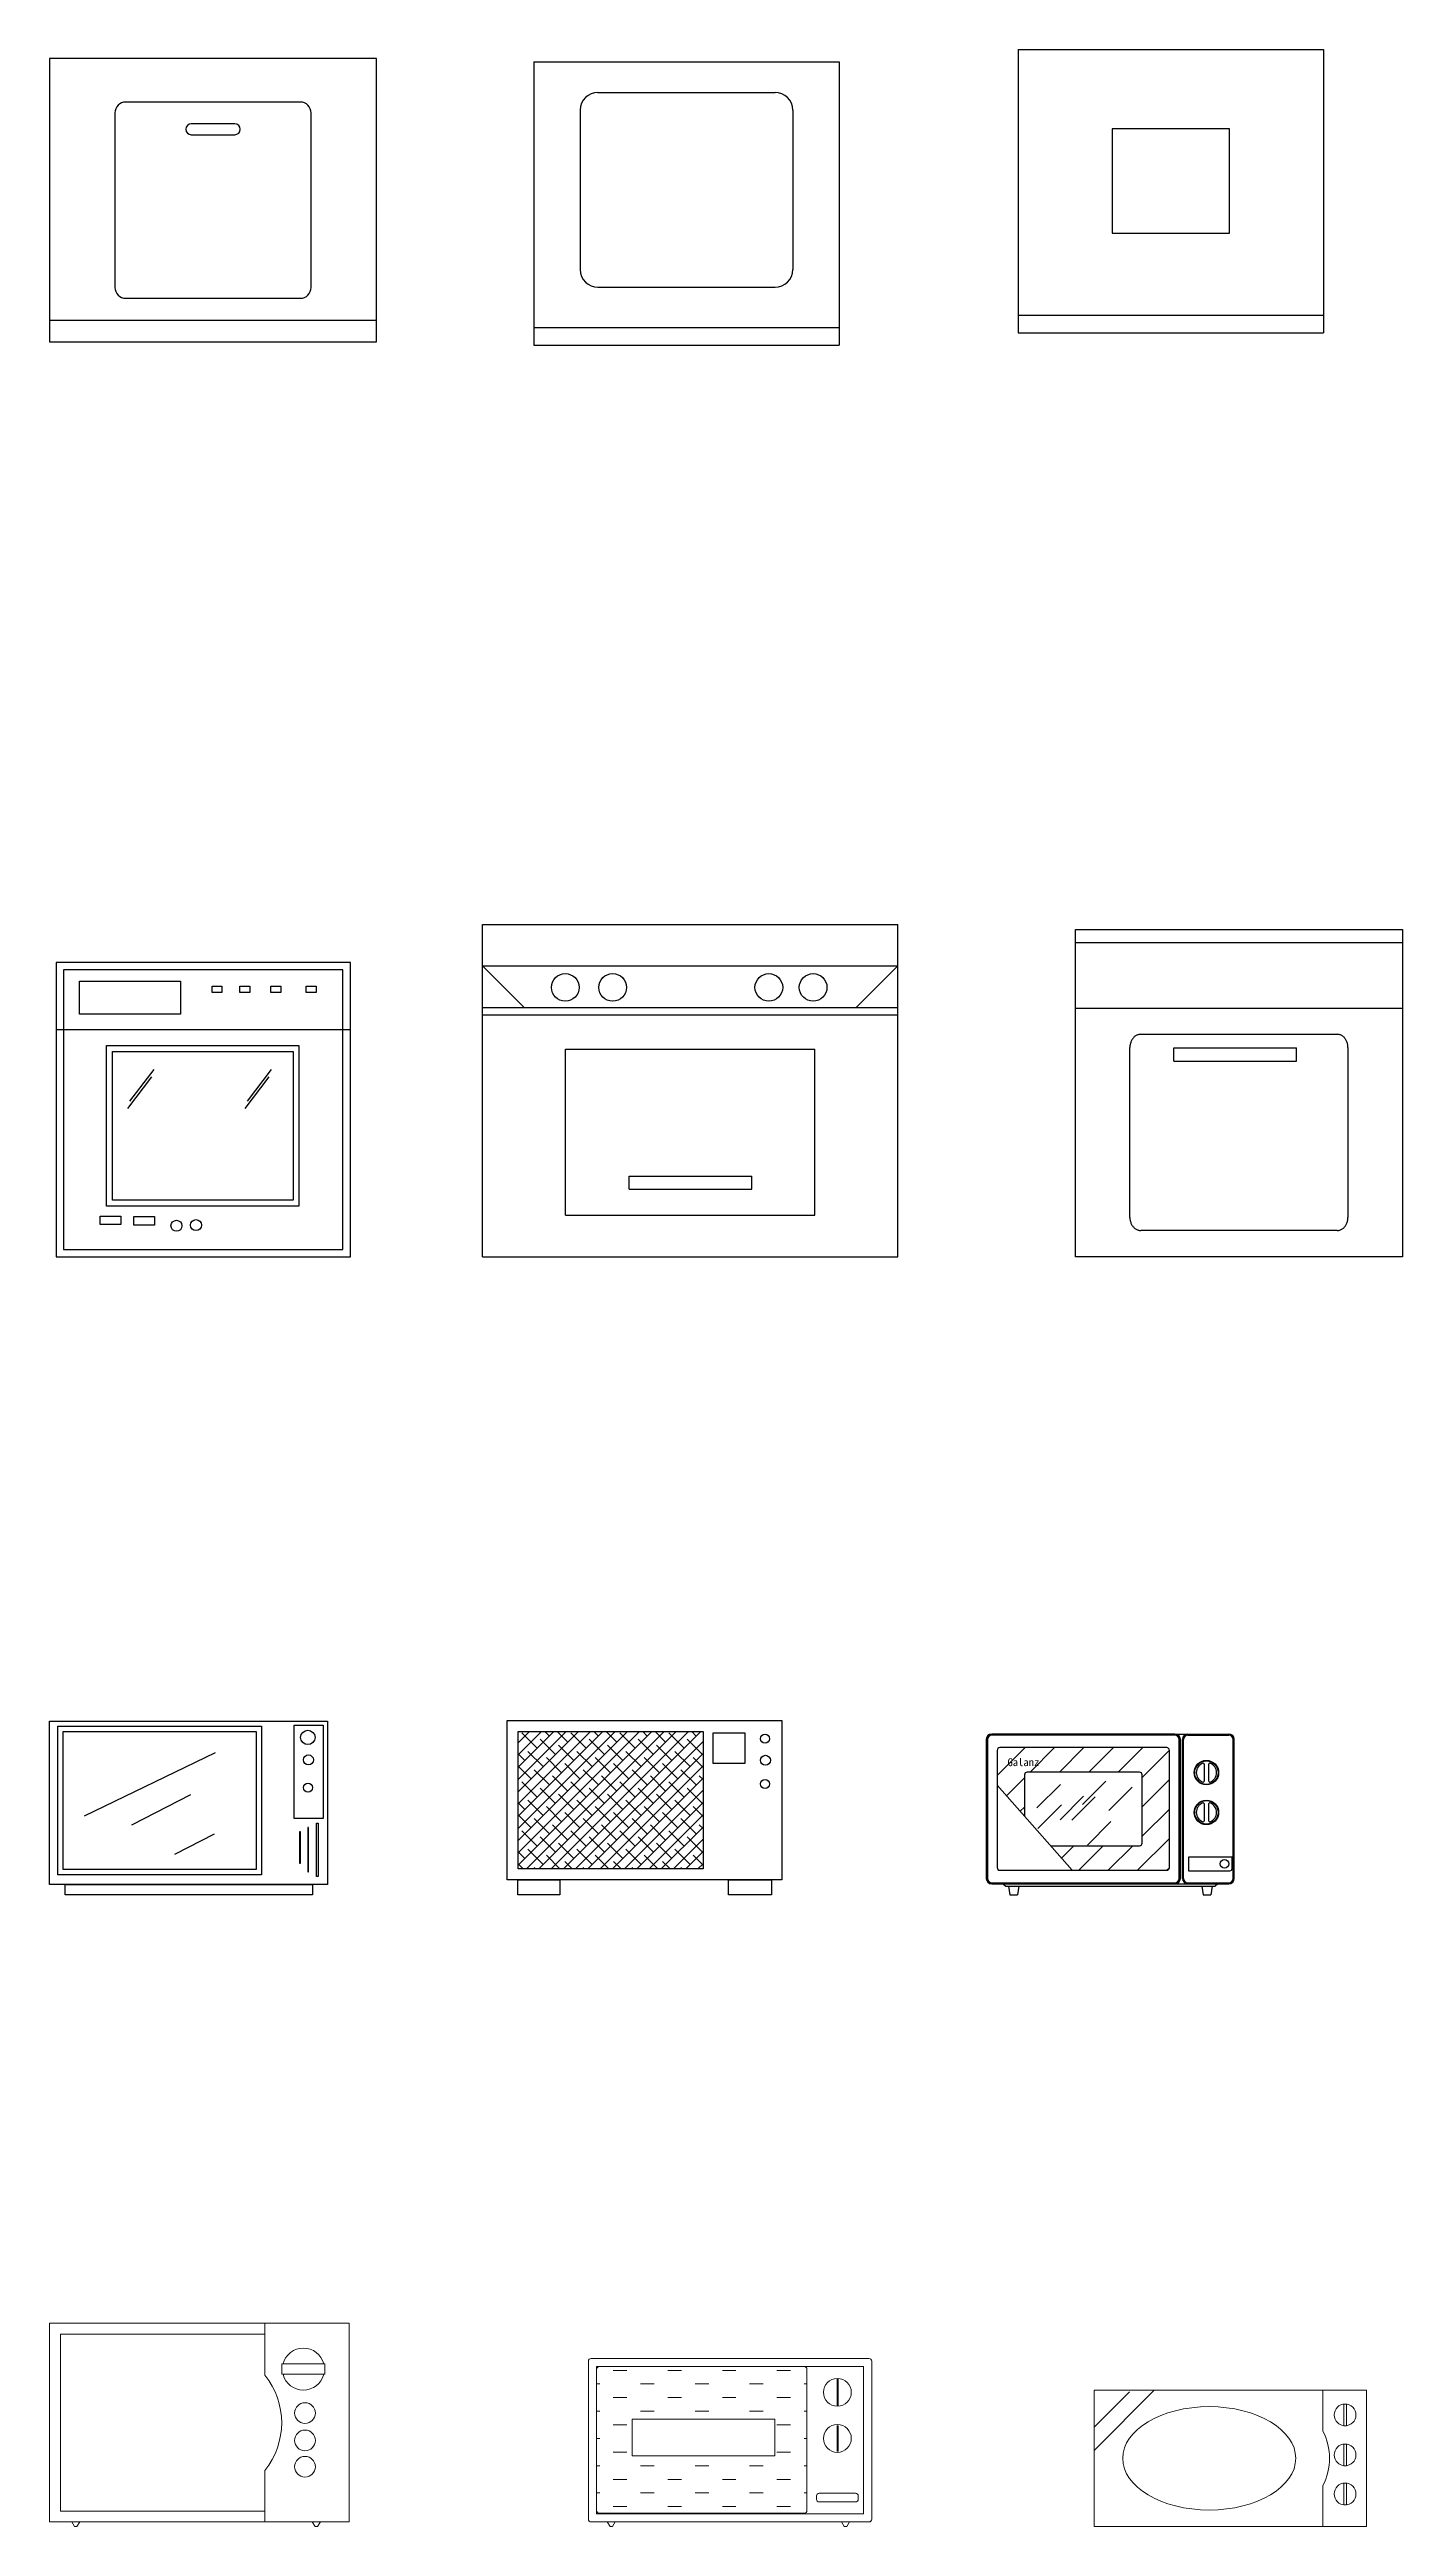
# Model space of a CAD drawing. Header units: millimetres. Extents: x 1738 to 17488, y 11313 to 20600.
# Drawn here: x 1738 to 4220, y 11313 to 15857 of the extents above; entities that cross this region are included whole.
import ezdxf

# ---------------------------------------------------------------- set-up
doc = ezdxf.new("R2010")
doc.units = ezdxf.units.MM
doc.styles.get("Standard").update_dxf_attribs({"font": 'Arial.ttf'})

# ---------------------------------------------------------------- blocks, each defined once
blk = doc.blocks.new('A$C60C438EE')
for p, q in [((540, 416), (0, 416)), ((175.2, 329.8), (130.9, 271.7)), ((179.4, 343.7), (135.1, 285.6)), ((390.6, 329.8), (346.3, 271.7)), ((394.8, 343.7), (350.5, 285.6))]:
    blk.add_line(p, q)
for points in [[(0, 0), (540, 0), (540, 540), (0, 540)], [(13.5, 13.5), (526.5, 13.5), (526.5, 526.5), (13.5, 526.5)], [(42.9, 505.5), (228.6, 505.5), (228.6, 444.7), (42.9, 444.7)], [(286.5, 496.5), (304.4, 496.5), (304.4, 484.5), (286.5, 484.5)], [(337.4, 496.5), (355.3, 496.5), (355.3, 484.5), (337.4, 484.5)], [(394.3, 496.5), (412.2, 496.5), (412.2, 484.5), (394.3, 484.5)], [(459.2, 496.5), (477.1, 496.5), (477.1, 484.5), (459.2, 484.5)], [(92.7, 387.5), (445.6, 387.5), (445.6, 92.9), (92.7, 92.9)], [(103.5, 376.7), (434.8, 376.7), (434.8, 103.7), (103.5, 103.7)], [(81, 74.6), (119, 74.6), (119, 59), (81, 59)], [(142.6, 73.5), (180.7, 73.5), (180.7, 57.9), (142.6, 57.9)]]:
    blk.add_lwpolyline(points, close=True)
for centre in [(221, 56.7), (256.8, 57.9)]:
    blk.add_circle(centre, 10.1)
blk = doc.blocks.new('A$C2FE6418F')
for p, q in [((0, 18.6), (0, 318.6)), ((0, 318.6), (510, 318.6)), ((510, 318.6), (510, 18.6)), ((15.3, 36.4), (15.3, 309.4)), ((15.3, 309.4), (388.9, 309.4)), ((25.3, 46.4), (25.3, 299.4)), ((25.3, 299.4), (378.9, 299.4)), ((378.9, 299.4), (378.9, 46.4)), ((388.9, 309.4), (388.9, 36.4)), ((449.1, 139.9), (449.1, 311.2)), ((449.1, 311.2), (501.9, 311.2)), ((501.9, 311.2), (501.9, 139.9)), ((63.9, 144.9), (304.8, 261)), ((151.1, 128.3), (259.1, 184.3)), ((501.9, 139.9), (449.1, 139.9)), ((230, 74.4), (302.7, 111.7)), ((459.2, 57.4), (459.2, 116)), ((459.2, 116), (460, 116)), ((460, 116), (460, 57.4)), ((473.7, 123.2), (473.7, 42.2)), ((475.3, 123.2), (473.7, 123.2)), ((475.3, 42.2), (475.3, 123.2)), ((489.8, 33.4), (489.8, 131.3)), ((489.8, 131.3), (493, 131.3)), ((493, 131.3), (493, 33.4)), ((378.9, 46.4), (25.3, 46.4)), ((460, 57.4), (459.2, 57.4)), ((510, 18.6), (0, 18.6)), ((388.9, 36.4), (15.3, 36.4)), ((473.7, 42.2), (475.3, 42.2)), ((493, 33.4), (489.8, 33.4))]:
    blk.add_line(p, q)
blk.add_lwpolyline([(28.7, 18.6), (482.4, 18.6), (482.4, 0), (28.7, 0)], close=True)
for centre, radius in [((473.9, 288.7), 13.2), ((475, 247.5), 9.23), ((474.3, 196.7), 8.3)]:
    blk.add_circle(centre, radius)
blk = doc.blocks.new('LAVAD-01')
for p, q in [((-0.3221, 0.3585), (-0.3221, -0.3915)), ((0.3279, 0.3585), (-0.3221, 0.3585)), ((-0.2721, 0.3585), (-0.2721, -0.3915)), ((0.3279, -0.3915), (0.3279, 0.3585)), ((-0.2221, 0.1835), (-0.2221, -0.2165)), ((0.2029, 0.2085), (-0.1971, 0.2085)), ((0.2279, -0.2165), (0.2279, 0.1835)), ((0.1529, 0.0335), (0.1529, -0.0665)), ((0.1654, 0.046), (0.1654, 0.046)), ((0.1779, -0.0665), (0.1779, 0.0335)), ((0.1654, -0.079), (0.1654, -0.079)), ((-0.1971, -0.2415), (0.2029, -0.2415)), ((-0.3221, -0.3915), (0.3279, -0.3915))]:
    blk.add_line(p, q)
for centre, radius, start, end in [((-0.1971, 0.1835), 0.025, 90, 180), ((0.2029, 0.1835), 0.025, 0, 90), ((0.1654, 0.0335), 0.0125, 90, 180), ((0.1654, 0.0335), 0.0125, 0, 90), ((0.1654, -0.0665), 0.0125, 180, 270), ((0.1654, -0.0665), 0.0125, 270, 360), ((-0.1971, -0.2165), 0.025, 180, 270), ((0.2029, -0.2165), 0.025, 270, 360)]:
    blk.add_arc(centre, radius, start, end)
blk = doc.blocks.new('LAVADORA')
for p, q in [((-0.35, 0.65), (-0.35, 0)), ((-0.35, 0.65), (0.35, 0.65)), ((0.35, 0.65), (0.35, 0)), ((-0.2031, 0.5795), (0.2031, 0.5795)), ((-0.2437, 0.5389), (-0.2437, 0.1732)), ((0.2437, 0.5389), (0.2437, 0.1732)), ((-0.2031, 0.1326), (0.2031, 0.1326)), ((-0.35, 0.0406), (0.35, 0.0406)), ((-0.35, 0), (0.35, 0))]:
    blk.add_line(p, q)
for centre, start, end in [((-0.2031, 0.5389), 90, 180), ((0.2031, 0.5389), 0, 90), ((-0.2031, 0.1732), 180, 270), ((0.2031, 0.1732), 270, 0)]:
    blk.add_arc(centre, 0.0406, start, end)
blk = doc.blocks.new('SECA')
for p, q in [((-0.35, 0.65), (0.35, 0.65)), ((-0.35, 0.65), (-0.35, 0)), ((0.35, 0.65), (0.35, 0)), ((-0.35, 0.0406), (0.35, 0.0406)), ((-0.35, 0), (0.35, 0))]:
    blk.add_line(p, q)
blk.add_lwpolyline([(0.1347, 0.2292), (0.1347, 0.4679), (-0.1347, 0.4679), (-0.1347, 0.2292)], close=True)
blk = doc.blocks.new('A$C6CAC75EA')
at = {"linetype": 'Continuous'}
for p, q in [((0, 0), (0, 609.6)), ((0, 609.6), (762, 609.6)), ((762, 0), (762, 609.6)), ((0, 533.4), (762, 533.4)), ((0, 533.4), (76.2, 457.2)), ((685.8, 457.2), (762, 533.4)), ((0, 457.2), (762, 457.2)), ((0, 443.5), (762, 443.5)), ((152.4, 381), (609.6, 381)), ((152.4, 76.2), (152.4, 381)), ((609.6, 76.2), (609.6, 381)), ((269.3, 147.9), (494.1, 147.9)), ((269.3, 123.6), (269.3, 147.9)), ((494.1, 123.6), (494.1, 147.9)), ((269.3, 123.6), (494.1, 123.6)), ((152.4, 76.2), (609.6, 76.2)), ((0, 0), (762, 0))]:
    blk.add_line(p, q, dxfattribs=at)
for centre in [(151.8, 494), (238.7, 494), (525.3, 494), (606.6, 494)]:
    blk.add_circle(centre, 25.4, dxfattribs=at)
blk = doc.blocks.new('A$C488C069F')
at = {"linetype": 'Continuous'}
for p, q in [((0, 600), (600, 600)), ((0, 0), (0, 600)), ((600, 600), (600, 0)), ((600, 576), (0, 576)), ((0, 456), (600, 456)), ((100.1, 387), (100, 385.5)), ((100, 385.5), (100, 384)), ((100, 72), (100, 384)), ((100.3, 388.5), (100.1, 387)), ((100.6, 390), (100.3, 388.5)), ((101, 391.4), (100.6, 390)), ((101.4, 392.8), (101, 391.4)), ((101.9, 394.2), (101.4, 392.8)), ((102.5, 395.5), (101.9, 394.2)), ((103.1, 396.8), (102.5, 395.5)), ((103.8, 398.1), (103.1, 396.8)), ((104.6, 399.3), (103.8, 398.1)), ((105.4, 400.4), (104.6, 399.3)), ((106.3, 401.5), (105.4, 400.4)), ((107.2, 402.5), (106.3, 401.5)), ((108.2, 403.4), (107.2, 402.5)), ((109.3, 404.3), (108.2, 403.4)), ((110.3, 405), (109.3, 404.3)), ((111.5, 405.7), (110.3, 405)), ((112.6, 406.3), (111.5, 405.7)), ((113.8, 406.8), (112.6, 406.3)), ((115, 407.2), (113.8, 406.8)), ((116.2, 407.6), (115, 407.2)), ((117.5, 407.8), (116.2, 407.6)), ((118.7, 407.9), (117.5, 407.8)), ((120, 408), (118.7, 407.9)), ((120, 408.1), (480, 408.1)), ((180.7, 383), (405.5, 383)), ((180.7, 358.7), (180.7, 383)), ((405.5, 358.7), (405.5, 383)), ((481.3, 407.9), (480, 408)), ((482.5, 407.8), (481.3, 407.9)), ((483.8, 407.6), (482.5, 407.8)), ((485, 407.2), (483.8, 407.6)), ((486.2, 406.8), (485, 407.2)), ((487.4, 406.3), (486.2, 406.8)), ((488.5, 405.7), (487.4, 406.3)), ((489.7, 405), (488.5, 405.7)), ((490.7, 404.3), (489.7, 405)), ((491.8, 403.4), (490.7, 404.3)), ((492.8, 402.5), (491.8, 403.4)), ((493.7, 401.5), (492.8, 402.5)), ((494.6, 400.4), (493.7, 401.5)), ((495.4, 399.3), (494.6, 400.4)), ((496.2, 398.1), (495.4, 399.3)), ((496.9, 396.8), (496.2, 398.1)), ((497.5, 395.5), (496.9, 396.8)), ((498.1, 394.2), (497.5, 395.5)), ((498.6, 392.8), (498.1, 394.2)), ((499, 391.4), (498.6, 392.8)), ((499.4, 390), (499, 391.4)), ((499.7, 388.5), (499.4, 390)), ((499.9, 387), (499.7, 388.5)), ((500, 385.5), (499.9, 387)), ((500, 384), (500, 385.5)), ((500, 384), (500, 72)), ((180.7, 358.7), (405.5, 358.7)), ((100, 72), (100, 70.5)), ((100, 70.5), (100.1, 69)), ((100.1, 69), (100.3, 67.5)), ((100.3, 67.5), (100.6, 66)), ((100.6, 66), (101, 64.6)), ((101, 64.6), (101.4, 63.2)), ((101.4, 63.2), (101.9, 61.8)), ((101.9, 61.8), (102.5, 60.4)), ((102.5, 60.4), (103.1, 59.1)), ((103.1, 59.1), (103.8, 57.9)), ((103.8, 57.9), (104.6, 56.7)), ((104.6, 56.7), (105.4, 55.6)), ((105.4, 55.6), (106.3, 54.5)), ((106.3, 54.5), (107.2, 53.5)), ((107.2, 53.5), (108.2, 52.6)), ((108.2, 52.6), (109.3, 51.7)), ((109.3, 51.7), (110.3, 51)), ((110.3, 51), (111.5, 50.3)), ((111.5, 50.3), (112.6, 49.7)), ((112.6, 49.7), (113.8, 49.2)), ((113.8, 49.2), (115, 48.8)), ((115, 48.8), (116.2, 48.4)), ((116.2, 48.4), (117.5, 48.2)), ((117.5, 48.2), (118.7, 48)), ((118.7, 48), (120, 48)), ((480, 48), (120, 48)), ((480, 48), (481.3, 48)), ((481.3, 48), (482.5, 48.2)), ((482.5, 48.2), (483.8, 48.4)), ((483.8, 48.4), (485, 48.8)), ((485, 48.8), (486.2, 49.2)), ((486.2, 49.2), (487.4, 49.7)), ((487.4, 49.7), (488.5, 50.3)), ((488.5, 50.3), (489.7, 51)), ((489.7, 51), (490.7, 51.7)), ((490.7, 51.7), (491.8, 52.6)), ((491.8, 52.6), (492.8, 53.5)), ((492.8, 53.5), (493.7, 54.5)), ((493.7, 54.5), (494.6, 55.6)), ((494.6, 55.6), (495.4, 56.7)), ((495.4, 56.7), (496.2, 57.9)), ((496.2, 57.9), (496.9, 59.1)), ((496.9, 59.1), (497.5, 60.4)), ((497.5, 60.4), (498.1, 61.8)), ((498.1, 61.8), (498.6, 63.2)), ((498.6, 63.2), (499, 64.6)), ((499, 64.6), (499.4, 66)), ((499.4, 66), (499.7, 67.5)), ((499.7, 67.5), (499.9, 69)), ((499.9, 69), (500, 70.5)), ((500, 70.5), (500, 72)), ((600, 0), (0, 0))]:
    blk.add_line(p, q, dxfattribs=at)
blk = doc.blocks.new('A$C155957EE')
at = {"linetype": 'Continuous'}
for p, q in [((0, 319.5), (503.5, 319.5)), ((0, 27.5), (0, 319.5)), ((503.5, 319.5), (503.5, 27.5)), ((503.5, 27.5), (0, 27.5)), ((19.5, 0), (19.5, 27.5)), ((96.2, 27.5), (96.2, 0)), ((406.1, 0), (406.1, 27.5)), ((484.9, 27.5), (484.9, 0))]:
    blk.add_line(p, q, dxfattribs=at)
for p, q in [((20, 121.8), (197.7, 299.5)), ((20, 144.3), (175.3, 299.5)), ((20, 166.7), (152.8, 299.5)), ((20, 189.2), (130.4, 299.5)), ((20, 211.6), (107.9, 299.5)), ((20, 299.5), (359.3, 299.5)), ((20, 76.9), (242.6, 299.5)), ((20, 99.4), (220.2, 299.5)), ((20, 54.5), (265.1, 299.5)), ((20, 234.1), (85.4, 299.5)), ((20, 279), (40.5, 299.5)), ((20, 256.5), (63, 299.5)), ((20, 47.5), (20, 299.5)), ((21.1, 280.1), (20, 281.1)), ((54.8, 268.8), (26.7, 296.9)), ((35.5, 47.5), (287.5, 299.5)), ((58, 47.5), (310, 299.5)), ((88.4, 257.6), (60.4, 285.7)), ((77.2, 291.3), (69, 299.5)), ((80.4, 47.5), (332.4, 299.5)), ((110.9, 280.1), (91.4, 299.5)), ((122.1, 246.4), (94, 274.4)), ((102.9, 47.5), (354.9, 299.5)), ((144.6, 268.8), (116.5, 296.9)), ((125.3, 47.5), (359.3, 281.5)), ((178.2, 257.6), (150.2, 285.7)), ((167, 291.3), (158.8, 299.5)), ((200.7, 280.1), (181.2, 299.5)), ((211.9, 246.4), (183.9, 274.4)), ((234.4, 268.8), (206.3, 296.9)), ((268, 257.6), (240, 285.7)), ((256.8, 291.3), (248.6, 299.5)), ((290.5, 280.1), (271, 299.5)), ((301.7, 246.4), (273.7, 274.4)), ((324.2, 268.8), (296.1, 296.9)), ((357.8, 257.6), (329.8, 285.7)), ((346.6, 291.3), (338.4, 299.5)), ((359.3, 299.5), (359.3, 47.5)), ((377.6, 240.7), (377.6, 297.1)), ((377.6, 297.1), (435.5, 297.1)), ((435.5, 297.1), (435.5, 240.7)), ((32.3, 246.4), (20, 258.7)), ((43.5, 212.7), (20, 236.2)), ((66, 235.2), (37.9, 263.2)), ((77.2, 201.5), (49.1, 229.5)), ((99.7, 223.9), (71.6, 252)), ((133.3, 212.7), (105.3, 240.8)), ((155.8, 235.2), (127.7, 263.2)), ((167, 201.5), (138.9, 229.5)), ((147.8, 47.5), (359.3, 259)), ((189.5, 223.9), (161.4, 252)), ((170.2, 47.5), (359.3, 236.6)), ((223.1, 212.7), (195.1, 240.8)), ((245.6, 235.2), (217.5, 263.2)), ((256.8, 201.5), (228.8, 229.5)), ((279.3, 223.9), (251.2, 252)), ((312.9, 212.7), (284.9, 240.8)), ((335.4, 235.2), (307.3, 263.2)), ((346.6, 201.5), (318.6, 229.5)), ((359.3, 233.7), (341, 252)), ((435.5, 240.7), (377.6, 240.7)), ((21.1, 190.3), (20, 191.3)), ((54.8, 179), (26.7, 207.1)), ((88.4, 167.8), (60.4, 195.9)), ((110.9, 190.3), (82.8, 218.3)), ((122.1, 156.6), (94, 184.6)), ((144.6, 179), (116.5, 207.1)), ((178.2, 167.8), (150.2, 195.9)), ((200.7, 190.3), (172.6, 218.3)), ((211.9, 156.6), (183.9, 184.6)), ((192.7, 47.5), (359.3, 214.1)), ((234.4, 179), (206.3, 207.1)), ((215.1, 47.5), (359.3, 191.7)), ((268, 167.8), (240, 195.9)), ((290.5, 190.3), (262.4, 218.3)), ((301.7, 156.6), (273.7, 184.6)), ((324.2, 179), (296.1, 207.1)), ((357.8, 167.8), (329.8, 195.9)), ((359.3, 211.3), (352.2, 218.3)), ((32.3, 156.6), (20, 168.9)), ((43.5, 122.9), (20, 146.4)), ((66, 145.4), (37.9, 173.4)), ((77.2, 111.7), (49.1, 139.7)), ((99.7, 134.1), (71.6, 162.2)), ((133.3, 122.9), (105.3, 151)), ((155.8, 145.4), (127.7, 173.4)), ((167, 111.7), (138.9, 139.7)), ((189.5, 134.1), (161.4, 162.2)), ((223.1, 122.9), (195.1, 151)), ((245.6, 145.4), (217.5, 173.4)), ((256.8, 111.7), (228.8, 139.7)), ((237.6, 47.5), (359.3, 169.2)), ((279.3, 134.1), (251.2, 162.2)), ((260, 47.5), (359.3, 146.8)), ((312.9, 122.9), (284.9, 151)), ((335.4, 145.4), (307.3, 173.4)), ((346.6, 111.7), (318.6, 139.7)), ((359.3, 143.9), (341, 162.2)), ((21.1, 100.4), (20, 101.5)), ((54.8, 89.2), (26.7, 117.3)), ((88.4, 78), (60.4, 106.1)), ((110.9, 100.4), (82.8, 128.5)), ((122.1, 66.8), (94, 94.8)), ((144.6, 89.2), (116.5, 117.3)), ((178.2, 78), (150.2, 106.1)), ((200.7, 100.4), (172.6, 128.5)), ((211.9, 66.8), (183.9, 94.8)), ((234.4, 89.2), (206.3, 117.3)), ((268, 78), (240, 106.1)), ((290.5, 100.4), (262.4, 128.5)), ((301.7, 66.8), (273.7, 94.8)), ((282.5, 47.5), (359.3, 124.3)), ((324.2, 89.2), (296.1, 117.3)), ((304.9, 47.5), (359.3, 101.9)), ((357.8, 78), (329.8, 106.1)), ((359.3, 121.5), (352.2, 128.5)), ((32.3, 66.8), (20, 79.1)), ((29.1, 47.5), (20, 56.6)), ((359.3, 47.5), (20, 47.5)), ((66, 55.5), (37.9, 83.6)), ((51.5, 47.5), (49.1, 49.9)), ((96.4, 47.5), (71.6, 72.4)), ((118.9, 47.5), (105.3, 61.2)), ((155.8, 55.5), (127.7, 83.6)), ((141.3, 47.5), (138.9, 49.9)), ((186.2, 47.5), (161.4, 72.4)), ((208.7, 47.5), (195.1, 61.2)), ((245.6, 55.5), (217.5, 83.6)), ((231.2, 47.5), (228.8, 49.9)), ((276.1, 47.5), (251.2, 72.4)), ((298.5, 47.5), (284.9, 61.2)), ((335.4, 55.5), (307.3, 83.6)), ((321, 47.5), (318.6, 49.9)), ((327.4, 47.5), (359.3, 79.4)), ((359.3, 54.1), (341, 72.4)), ((349.8, 47.5), (359.3, 57)), ((19.5, 27.5), (96.2, 27.5)), ((96.2, 0), (19.5, 0)), ((406.1, 27.5), (484.9, 27.5)), ((484.9, 0), (406.1, 0))]:
    blk.add_line(p, q)
for centre, radius in [((472.8, 286.4), 8.38), ((473.6, 246.8), 9.14), ((472.8, 203.4), 8.38)]:
    blk.add_circle(centre, radius)
blk = doc.blocks.new('A$C197057F5')
for p, q in [((0, 285), (0, 30)), ((2, 285), (2, 30)), ((346, 295), (10, 295)), ((346, 293), (10, 293)), ((346, 295), (383.4, 295)), ((354, 30), (354, 285)), ((356, 30), (356, 285)), ((360, 30), (360, 285)), ((362, 30), (362, 285)), ((370, 295), (445, 295)), ((370, 293), (445, 293)), ((453, 30), (453, 285)), ((455, 30), (455, 285)), ((20, 218.6), (71.4, 270)), ((20, 265), (20, 50)), ((331, 270), (25, 270)), ((80.3, 225), (125.3, 270)), ((134.2, 225), (179.2, 270)), ((188.1, 225), (233.1, 270)), ((242, 225), (287, 270)), ((286, 215.1), (336, 265.1)), ((336, 50), (336, 265)), ((399.8, 239.5), (399.8, 208.8)), ((407.8, 239.5), (407.8, 208.8)), ((20, 201.2), (157.7, 45)), ((37.1, 181.8), (70, 214.7)), ((70, 220), (70, 144.5)), ((281, 225), (75, 225)), ((93, 159.7), (135.9, 202.6)), ((176.2, 165.5), (219.2, 208.4)), ((225, 154.7), (267.9, 197.6)), ((286, 95), (286, 220)), ((286, 161.3), (336, 211.3)), ((62.4, 153.2), (70, 160.8)), ((94.8, 121.9), (137.8, 164.8)), ((135.5, 137.7), (178.4, 180.7)), ((156.9, 136.9), (199.8, 179.8)), ((286, 107.4), (336, 157.4)), ((399.8, 166.6), (399.8, 135.9)), ((407.8, 166.6), (407.8, 135.9)), ((185.5, 91.2), (228.5, 134.2)), ((277.5, 45), (336, 103.5)), ((118, 90), (281, 90)), ((138.1, 67.3), (160.9, 90)), ((169.7, 45), (214.7, 90)), ((223.6, 45), (268.6, 90)), ((331.4, 45), (336, 49.6)), ((10, 22), (346, 22)), ((10, 20), (346, 20)), ((25, 45), (331, 45)), ((35, 16), (30, 20)), ((35, 16), (65, 16)), ((40.6, 16), (43, 0)), ((59.4, 16), (57, 0)), ((65, 16), (390, 16)), ((346, 20), (370, 20)), ((370, 22), (445, 22)), ((370, 20), (445, 20)), ((390, 16), (420, 16)), ((395.6, 16), (398, 0)), ((414.4, 16), (412, 0)), ((425, 20), (420, 16)), ((43, 0), (57, 0)), ((398, 0), (412, 0))]:
    blk.add_line(p, q)
blk.add_lwpolyline([(371, 44), (447, 44, 0.414214), (451, 48), (451, 69), (371, 69)], format="xyb", close=True)
for centre, radius in [((403.8, 224.1), 22.5), ((403.8, 224.1), 21.5), ((403.8, 151.2), 22.5), ((403.8, 151.2), 21.5), ((437.1, 56.8), 7.98)]:
    blk.add_circle(centre, radius)
for centre, radius, start, end in [((10, 285), 10, 90, 180), ((10, 285), 8, 90, 180), ((346, 285), 10, 0, 90), ((346, 285), 8, 0, 90), ((370, 285), 10, 90, 180), ((370, 285), 8, 90, 180), ((445, 285), 10, 0, 90), ((445, 285), 8, 0, 90), ((25, 265), 5, 90, 180), ((331, 265), 5, 0, 90), ((403.8, 224.1), 18.5, 111.3237, 248.6763), ((397.8, 239.5), 2, 0, 111.3237), ((409.8, 239.5), 2, 68.6763, 180), ((403.8, 224.1), 18.5, 291.3237, 68.6763), ((75, 220), 5, 90, 180), ((281, 220), 5, 0, 90), ((397.8, 208.8), 2, 248.6763, 0), ((409.8, 208.8), 2, 180, 291.3237), ((403.8, 151.2), 18.5, 111.3237, 248.6763), ((397.8, 166.6), 2, 0, 111.3237), ((409.8, 166.6), 2, 68.6763, 180), ((403.8, 151.2), 18.5, 291.3237, 68.6763), ((281, 95), 5, 270, 0), ((397.8, 135.9), 2, 248.6763, 0), ((409.8, 135.9), 2, 180, 291.3237), ((25, 50), 5, 180, 270), ((331, 50), 5, 270, 0), ((10, 30), 10, 180, 270), ((10, 30), 8, 180, 270), ((346, 30), 10, 270, 0), ((346, 30), 8, 270, 0), ((370, 30), 10, 180, 270), ((370, 30), 8, 180, 270), ((445, 30), 10, 270, 0), ((445, 30), 8, 270, 0)]:
    blk.add_arc(centre, radius, start, end)
at = {"insert": (38.8, 250.4), "char_height": 14.336, "width": 42.433, "attachment_point": 1}
blk.add_mtext('\\f黑体|b0|i0|c134|p2;Galanz', dxfattribs=at)
blk = doc.blocks.new('A$C4FC113AA')
at = {"lineweight": 5}
for p, q in [((0, 8.2), (0, 372.9)), ((0, 372.9), (550, 372.9)), ((395, 277.8), (395, 372.9)), ((550, 372.9), (550, 8.2)), ((20, 352.9), (395, 352.9)), ((20, 28.2), (20, 352.9)), ((426.3, 298.3), (426.3, 279.2)), ((505.3, 298.3), (426.3, 298.3)), ((426.3, 279.2), (505.3, 279.2)), ((505.3, 279.2), (505.3, 298.3)), ((395, 8.2), (395, 103.3)), ((550, 8.2), (0, 8.2)), ((395, 28.2), (20, 28.2)), ((40.7, 8.2), (45.7, 0)), ((45.7, 0), (50.3, 0)), ((50.3, 0), (55.4, 8.2)), ((482.1, 8.2), (487.2, 0)), ((487.2, 0), (491.8, 0)), ((491.8, 0), (496.9, 8.2))]:
    blk.add_line(p, q, dxfattribs=at)
for centre in [(468.7, 208.1), (468.7, 157.8), (468.7, 109.6)]:
    blk.add_circle(centre, 19, dxfattribs=at)
for centre, radius, start, end in [((465.8, 288.7), 38.6, 14.3771, 165.6229), ((249.3, 190.6), 169.8, 30.6925, 30.9043), ((286.7, 190.2), 139.2, 321.0756, 38.9244), ((465.8, 288.7), 38.6, 194.3771, 345.6229)]:
    blk.add_arc(centre, radius, start, end, dxfattribs=at)
blk = doc.blocks.new('A$C31E43121')
at = {"lineweight": 5}
for p, q in [((0, 303.2), (0, 13.2)), ((515, 308.2), (5, 308.2)), ((15, 293.2), (15, 23.2)), ((505, 293.2), (15, 293.2)), ((15, 29.3), (15, 288.2)), ((20, 293.2), (396, 293.2)), ((45.8, 286.4), (70.8, 286.4)), ((145.8, 286.4), (170.8, 286.4)), ((245.8, 286.4), (270.8, 286.4)), ((345.8, 286.4), (370.8, 286.4)), ((401, 288.2), (401, 29.3)), ((505, 23.2), (505, 293.2)), ((520, 13.2), (520, 303.2)), ((15, 261.4), (20.8, 261.4)), ((45.8, 236.4), (70.8, 236.4)), ((95.8, 261.4), (120.8, 261.4)), ((145.8, 236.4), (170.8, 236.4)), ((195.8, 261.4), (220.8, 261.4)), ((245.8, 236.4), (270.8, 236.4)), ((295.8, 261.4), (320.8, 261.4)), ((345.8, 236.4), (370.8, 236.4)), ((395.8, 261.4), (401, 261.4)), ((456.5, 222.2), (456.5, 270)), ((458.5, 222.2), (458.5, 270)), ((15, 211.4), (20.8, 211.4)), ((45.8, 186.4), (70.8, 186.4)), ((80.1, 129.6), (80.1, 196.6)), ((80.1, 196.6), (341.9, 196.6)), ((95.8, 211.4), (120.8, 211.4)), ((195.8, 211.4), (220.8, 211.4)), ((295.8, 211.4), (320.8, 211.4)), ((341.9, 196.6), (341.9, 129.6)), ((345.8, 186.4), (370.8, 186.4)), ((395.8, 211.4), (401, 211.4)), ((456.5, 137.6), (456.5, 185.5)), ((458.5, 137.6), (458.5, 185.5)), ((15, 161.4), (20.8, 161.4)), ((45.8, 136.4), (70.8, 136.4)), ((345.8, 136.4), (370.8, 136.4)), ((395.8, 161.4), (401, 161.4)), ((15, 111.4), (20.8, 111.4)), ((341.9, 129.6), (80.1, 129.6)), ((95.8, 111.4), (120.8, 111.4)), ((195.8, 111.4), (220.8, 111.4)), ((295.8, 111.4), (320.8, 111.4)), ((395.8, 111.4), (401, 111.4)), ((15, 61.4), (20.8, 61.4)), ((45.8, 86.4), (70.8, 86.4)), ((95.8, 61.4), (120.8, 61.4)), ((145.8, 86.4), (170.8, 86.4)), ((195.8, 61.4), (220.8, 61.4)), ((245.8, 86.4), (270.8, 86.4)), ((295.8, 61.4), (320.8, 61.4)), ((345.8, 86.4), (370.8, 86.4)), ((395.8, 61.4), (401, 61.4)), ((418.6, 50.1), (418.6, 56)), ((423.6, 61), (490.2, 61)), ((495.2, 56), (495.2, 50.1)), ((5, 8.2), (515, 8.2)), ((15, 23.2), (505, 23.2)), ((396, 24.3), (20, 24.3)), ((34.7, 8.2), (39.8, 0)), ((44.4, 0), (49.4, 8.2)), ((45.8, 36.4), (70.8, 36.4)), ((145.8, 36.4), (170.8, 36.4)), ((245.8, 36.4), (270.8, 36.4)), ((345.8, 36.4), (370.8, 36.4)), ((490.2, 45.1), (423.6, 45.1)), ((464.5, 8.2), (469.5, 0)), ((474.1, 0), (479.2, 8.2)), ((39.8, 0), (44.4, 0)), ((469.5, 0), (474.1, 0))]:
    blk.add_line(p, q, dxfattribs=at)
for centre in [(456.9, 246.1), (456.9, 161.5)]:
    blk.add_circle(centre, 25.5, dxfattribs=at)
for centre, start, end in [((5, 303.2), 90, 180), ((20, 288.2), 90, 180), ((396, 288.2), 0, 90), ((515, 303.2), 0, 90), ((423.6, 56), 90, 180), ((423.6, 50.1), 180, 270), ((490.2, 56), 0, 90), ((490.2, 50.1), 270, 0), ((5, 13.2), 180, 270), ((20, 29.3), 180, 270), ((396, 29.3), 270, 0), ((515, 13.2), 270, 0)]:
    blk.add_arc(centre, 5, start, end, dxfattribs=at)
blk = doc.blocks.new('A$C3A432F5E')
at = {"lineweight": 5}
for p, q in [((0, 139.5), (110.5, 250)), ((0, 181.9), (65.4, 247.3)), ((420, 250), (420, 175)), ((420, 75), (420, 0))]:
    blk.add_line(p, q, dxfattribs=at)
for points in [[(0, 0), (500, 0), (500, 250), (0, 250)], [(458.1, 224.6), (463.1, 224.6), (463.1, 184.6), (458.1, 184.6)], [(458.1, 151.2), (463.1, 151.2), (463.1, 111.2), (458.1, 111.2)], [(458.1, 79.6), (463.1, 79.6), (463.1, 39.6), (458.1, 39.6)]]:
    blk.add_lwpolyline(points, close=True, dxfattribs=at)
for centre in [(460.6, 204.6), (460.6, 131.2), (460.6, 59.6)]:
    blk.add_circle(centre, 20, dxfattribs=at)
blk.add_arc((321.6, 125), 110.4, 333.0633, 26.9367, dxfattribs=at)
blk.add_ellipse((211.4, 125), major_axis=(-158.8, 0), ratio=0.597295, dxfattribs=at)

msp = doc.modelspace()

# ---------------------------------------------------------------- block references
at = {"xscale": 800, "yscale": 800, "zscale": 800, "rotation": 90}
msp.add_blockref('LAVAD-01', (2024.5, 15578.6), dxfattribs=at)
at = {"xscale": 800, "yscale": 800, "zscale": 800}
for name, p in [('LAVADORA', (2906.4, 15314.9)), ('SECA', (3794.8, 15337.2))]:
    msp.add_blockref(name, p, dxfattribs=at)
for name, p in [('A$C6CAC75EA', (2532.1, 13642.5)), ('A$C488C069F', (3619.9, 13642.5)), ('A$C60C438EE', (1749.6, 13642.5)), ('A$C2FE6418F', (1737.7, 12471.8)), ('A$C155957EE', (2577.6, 12471.8)), ('A$C197057F5', (3456.4, 12471.8)), ('A$C4FC113AA', (1737.7, 11312.9)), ('A$C31E43121', (2726.3, 11312.9)), ('A$C3A432F5E', (3654, 11312.9))]:
    msp.add_blockref(name, p)

doc.saveas('drawing.dxf')
